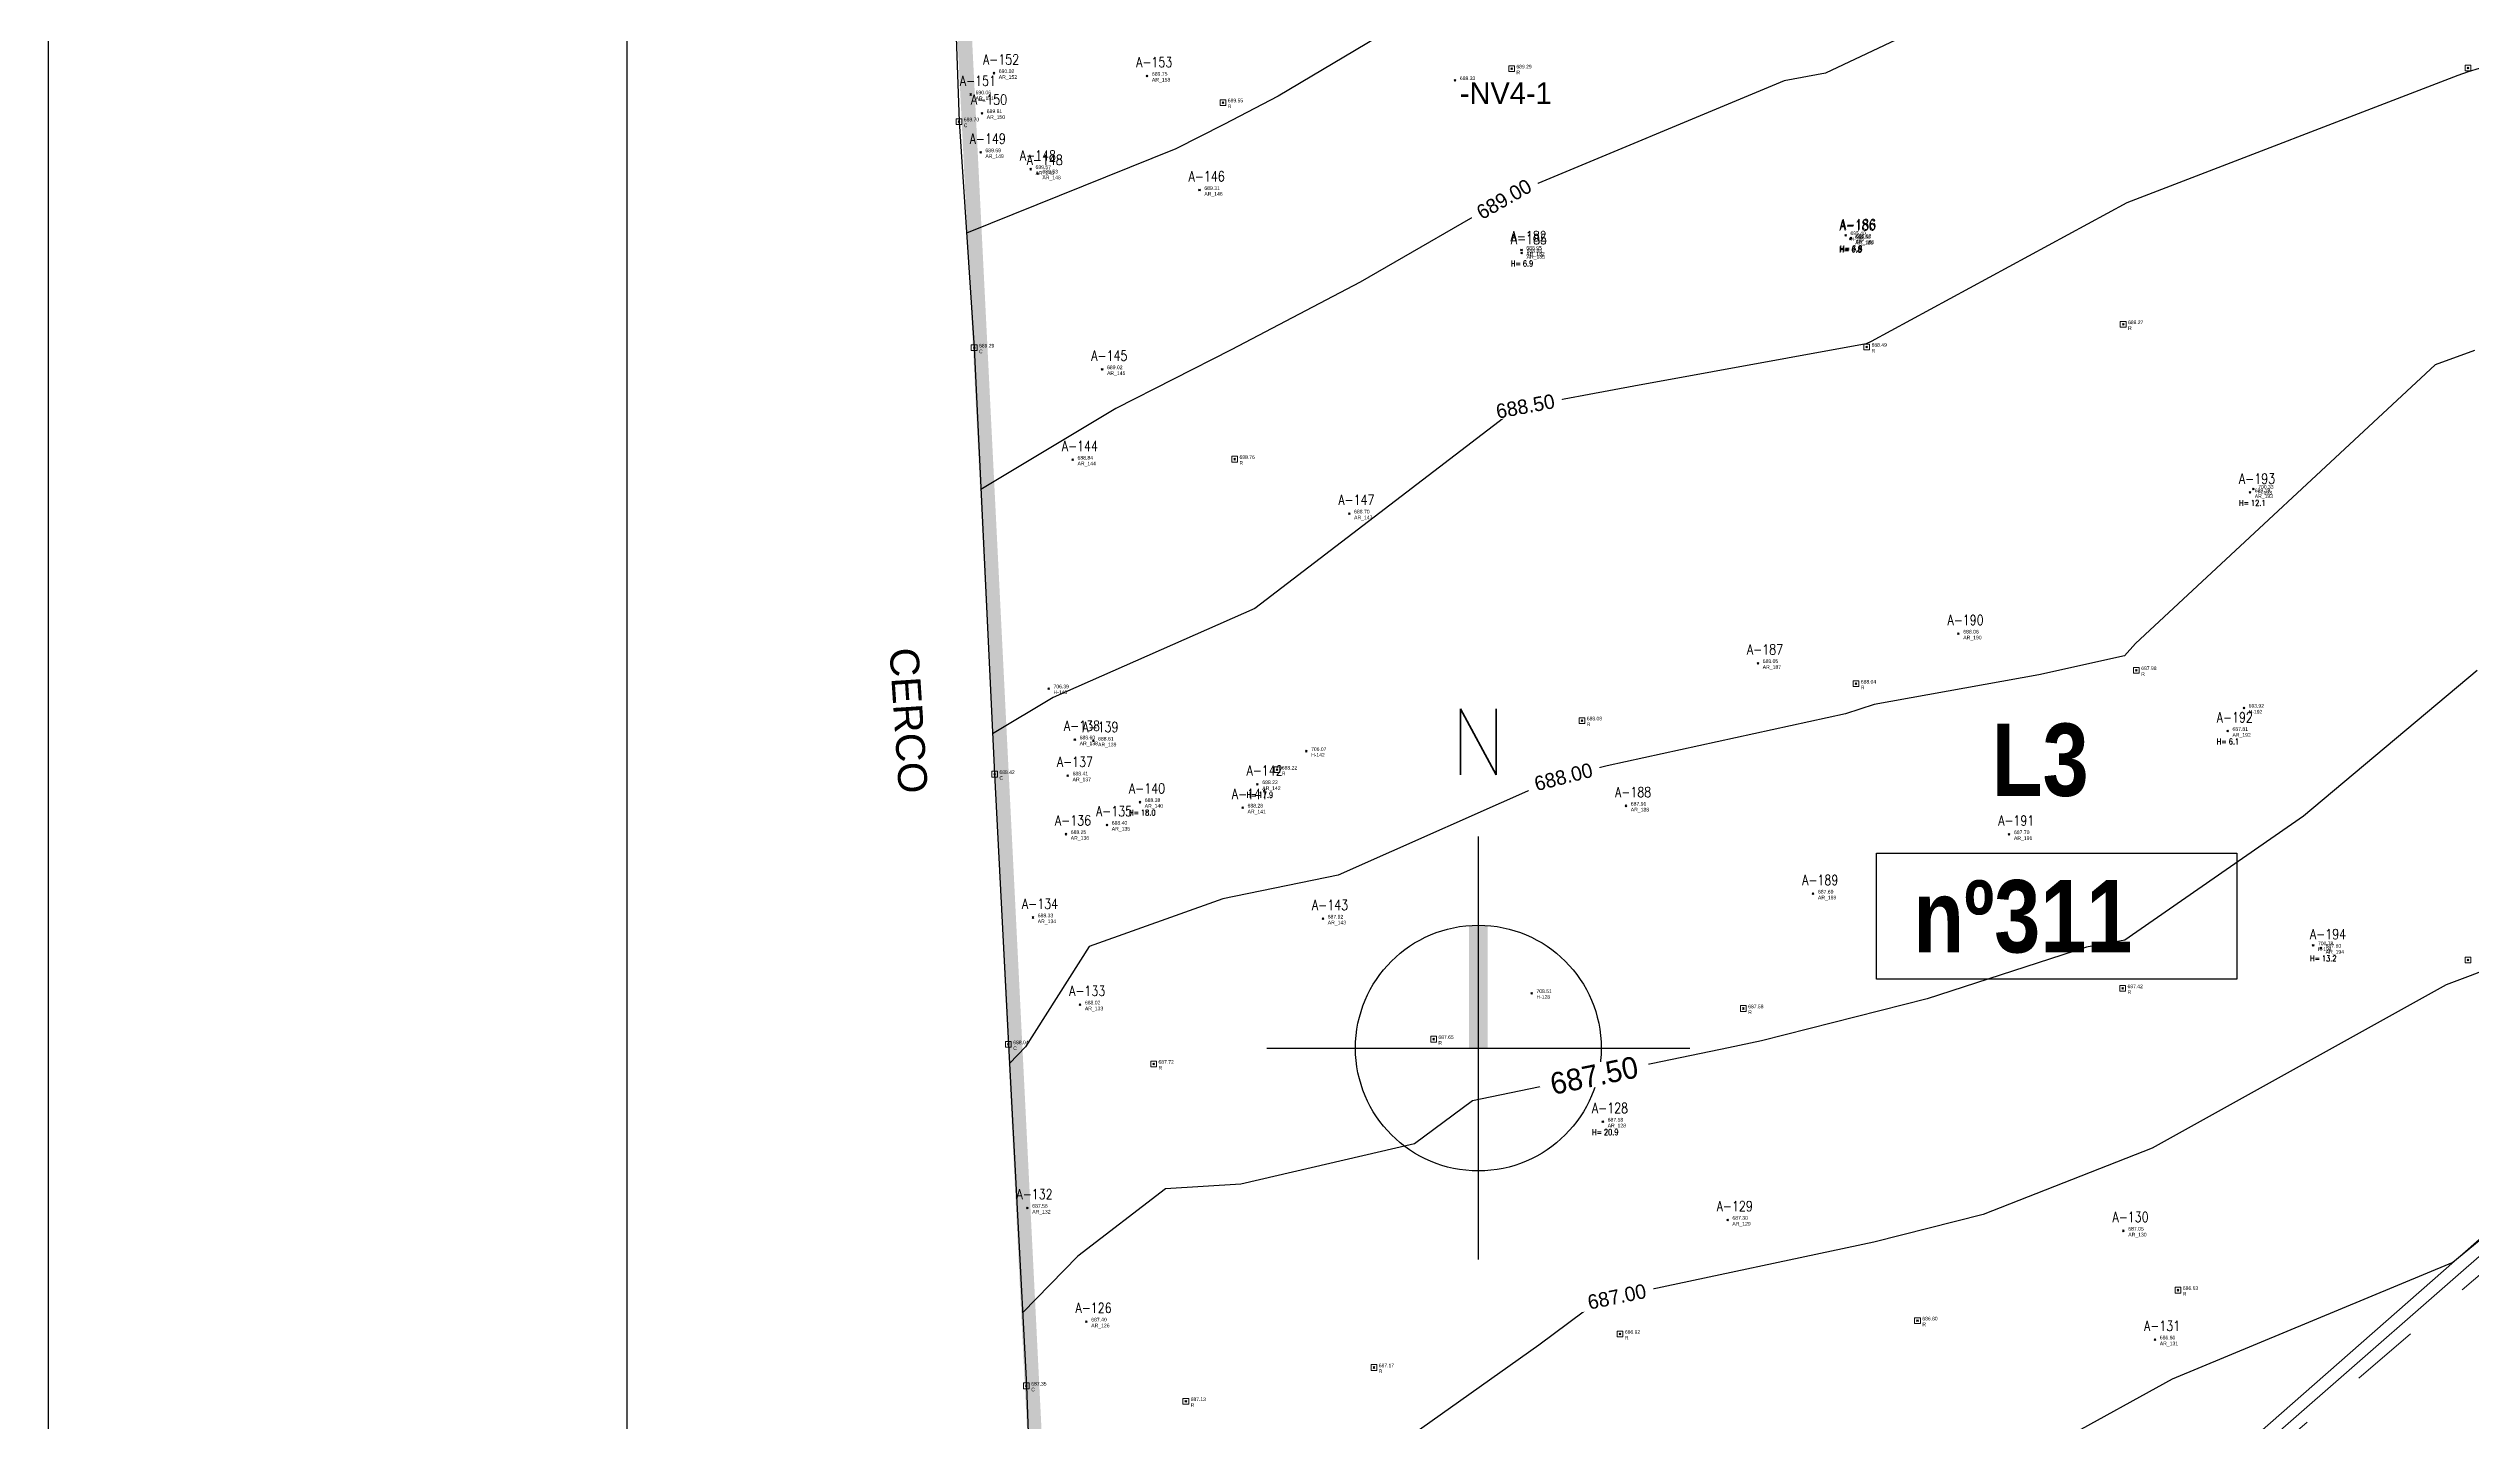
# Model space of a CAD drawing. Extents: x 350769 to 354978, y 6304672 to 6307963.
# Drawn here: x 352180 to 352263.7, y 6306027.1 to 6306074.6 of the extents above; entities that cross this region are included whole.
import ezdxf
from ezdxf.enums import TextEntityAlignment as Align

# ---------------------------------------------------------------- set-up
doc = ezdxf.new("R2010")
doc.units = 0
doc.header["$PDMODE"] = 35
doc.header["$PDSIZE"] = 0.03
for name, pattern in [('4.0 - LO RECABARREN - DESNIVEL NUEVO$0$HIDDEN', [0.375, 0.25, -0.125]), ('CENTER', [50.8, 31.75, -6.35, 6.35, -6.35]), ('CONTINUOS', [0]), ('DASHDOT', [1, 0.5, -0.25, 0, -0.25]), ('DASHED', [19.05, 12.7, -6.35]), ('PHANTOM', [23.5, 11.75, -2.35, 2.35, -2.35, 2.35, -2.35])]:
    doc.linetypes.add(name, pattern=pattern)
doc.layers.get('0').update_dxf_attribs({"linetype": 'CONTINUOUS'})
for name, color, linetype in [('-LAMINA 1_1250', 1, 'CONTINUOUS'), ('00-S2_ALL AREA APORTANTES', 150, 'CONTINUOUS'), ('02_Geo ext_Eje', 4, 'CONTINUOUS'), ('03_Pav ext_HCV', 34, 'CONTINUOUS'), ('03_Pav ext_Vereda HC', 42, 'CONTINUOUS'), ('03_S2_Pav ext_Borde vereda', 7, 'CONTINUOUS'), ('1-ARBOL H1', 7, 'CONTINUOUS'), ('1-ARBOL H2', 1, 'CONTINUOUS'), ('1-ARBOL H3', 241, 'CONTINUOUS'), ('1-ARBOL NOMBRE', 3, 'CONTINUOUS'), ('1-ARBOL PTO', 7, 'CONTINUOUS'), ('1-CANAL', 150, 'PHANTOM'), ('1-CERCO', 252, 'CERCO_LINE'), ('1-coordenadas', 8, 'CONTINUOUS'), ('1-TEXTOS', 7, 'CONTINUOUS'), ('3-CANAL FDO', 141, 'PHANTOM'), ('C-TINN', 5, 'CONTINUOUS'), ('C-TOPO-MAJR', 9, 'CONTINUOUS'), ('C-TOPO-MINR', 8, 'CONTINUOUS'), ('TOPO-TEXTO', 2, 'CONTINUOUS'), ('V-NODE-TEXT DIC 2012', 31, 'CONTINUOUS')]:
    doc.layers.add(name, color=color, linetype=linetype)
doc.layers.add('0_ASD_LINEA OFICIAL', color=253, linetype='DASHDOT', lineweight=20)
doc.layers.add('0_ASD_TOPOGRAFIA_ELEMENTOS', color=9, linetype='CONTINUOS', lineweight=5, true_color=0xbdbdbd)
doc.styles.add('A', font='arial.ttf', dxfattribs={"height": 2})
doc.styles.add('NEW TURNER_TITULOS', font='techb___.ttf')
doc.styles.add('ROMANS', font='romans.shx', dxfattribs={"width": 0.65})
doc.linetypes.add('CERCO_LINE', pattern='A,0.5,-0.2,[" X ",STANDARD,S=0.1,R=0,X=-0.1,Y=-0.05],-0.25', length=0.95)

# ---------------------------------------------------------------- blocks, each defined once
blk = doc.blocks.new('COORDENADAS')
at = {"layer": '-LAMINA 1_1250'}
blk.add_lwpolyline([(0, 0), (1436.25, 0), (1436.25, -923.479), (0, -923.479)], close=True, dxfattribs=at)
at = {"layer": '1-coordenadas'}
blk.add_line((20, -900.625), (20, -0.625), dxfattribs=at)
blk = doc.blocks.new('A$C27410629')
blk.add_lwpolyline([(39.201, 1285.035), (51.658, 1285.035), (51.658, 1280.675), (39.201, 1280.675)], close=True)
at = {"layer": '0_ASD_LINEA OFICIAL', "ltscale": 8, "const_width": 0.5}
blk.add_lwpolyline([(110.932, 1279.578), (99.953, 1346.361), (6.684, 1333.564), (11.317, 1240.807), (13.576, 1195.446), (13.77, 1191.844), (39.524, 1192.667)], dxfattribs=at)
at = {"layer": '0_ASD_LINEA OFICIAL', "ltscale": 8}
blk.add_lwpolyline([(76.795, 1069.872, 0.5, 0.5, 0.00826), (73.751, 1083.846, 0.5, 0.5, 0.028444), (70.023, 1095.124, 0.5, 0.5, -0.012564), (61.852, 1118.104, 0.5, 0.5, -0.000048), (57.166, 1131.529, 0.5, 0.5, -0.013664), (47.353, 1157.145, 0.5, 0.5, -0.058265), (39.524, 1192.667, 0.5, 0.5, 0), (39.524, 1192.667, 0.5, 0.5, -0.003962), (39.31, 1195.102, 0.5, 0.5, -0.274101), (74.42, 1266.696, 0.5, 0.5, 0), (74.42, 1266.696, 0.5, 0.5, -0.117635), (110.932, 1279.578, 0.5, 0.5, -0.105448), (145.793, 1276.067, 0.5, 0.5, -0.042273), (159.013, 1270.584, 0.5, 0.5, 0), (184.1, 1256.74, 0.5, 0.5, 0.018937), (195.809, 1250.819, 0.5, 0.5, -0.011475), (213.872, 1241.445, 0.5, 0.5, 0.049621)], format="xyseb", dxfattribs=at)
at = {"char_height": 2.5, "attachment_point": 1, "style": 'NEW TURNER_TITULOS'}
for s, insert in [('L3', (43.195, 1289.512)), ('nº311', (40.48, 1284.104))]:
    blk.add_mtext_dynamic_manual_height_columns(s, width=20.98523, gutter_width=12.5, heights=[-2.533], dxfattribs=dict(at, insert=insert))
blk = doc.blocks.new('TOPOGRAFIA')
at = {"layer": '1-ARBOL H1', "color": 9, "lineweight": 0, "true_color": 0xbdbdbd}
for p in [(390242.284, 6303068.002), (390230.911, 6303067.485), (390242.262, 6303067.967), (390256.071, 6303059.211), (390255.302, 6303050.965), (390221.777, 6303049.125), (390217.714, 6303048.509), (390258.523, 6303043.471), (390233.712, 6303037.466)]:
    blk.add_point(p, dxfattribs=at)
at = {"layer": '1-ARBOL PTO', "color": 9, "lineweight": 0, "true_color": 0xbdbdbd}
for p in [(390212.671, 6303073.698), (390217.964, 6303073.604), (390211.87, 6303072.961), (390212.255, 6303072.311), (390212.209, 6303070.96), (390213.941, 6303070.381), (390214.18, 6303070.226), (390219.775, 6303069.658), (390242.284, 6303068.002), (390230.901, 6303067.589), (390230.911, 6303067.485), (390242.262, 6303067.967), (390216.412, 6303063.463), (390215.393, 6303060.34), (390256.071, 6303059.211), (390224.949, 6303058.478), (390245.999, 6303054.329), (390239.069, 6303053.308), (390215.466, 6303050.671), (390216.103, 6303050.63), (390255.302, 6303050.965), (390215.223, 6303049.426), (390221.777, 6303049.125), (390217.714, 6303048.509), (390221.268, 6303048.317), (390234.511, 6303048.382), (390215.157, 6303047.403), (390216.575, 6303047.72), (390247.751, 6303047.397), (390240.978, 6303045.345), (390214.017, 6303044.523), (390224.038, 6303044.481), (390258.523, 6303043.471), (390215.647, 6303041.512), (390233.712, 6303037.466), (390213.827, 6303034.488), (390238.022, 6303034.073), (390251.701, 6303033.697), (390215.866, 6303030.557), (390252.791, 6303029.936)]:
    blk.add_point(p, dxfattribs=at)
at = {"layer": '1-CANAL', "color": 9, "lineweight": 0, "true_color": 0xbdbdbd, "flags": 128}
for points in [[(390229.568, 6303007.176), (390236.425, 6303014.328), (390242.498, 6303018.614), (390253.383, 6303023.093), (390265.345, 6303033.309), (390275.159, 6303041.527), (390285.304, 6303049.719), (390298.908, 6303060.614), (390306.898, 6303069.489), (390320.364, 6303081.094), (390336.083, 6303093.086)], [(390264.754, 6303034.07), (390253.061, 6303023.791)]]:
    blk.add_lwpolyline(points, dxfattribs=at)
at = {"layer": '1-CERCO', "color": 9, "lineweight": 0, "true_color": 0xbdbdbd, "flags": 128}
blk.add_lwpolyline([(390327.287, 6303111.502), (390315.346, 6303109.667), (390303.406, 6303108.101), (390293.745, 6303107.091), (390275.997, 6303104.554), (390263.867, 6303102.883), (390253.767, 6303101.592), (390243.099, 6303100.007), (390229.695, 6303098.125), (390218.072, 6303096.588), (390210.647, 6303095.276), (390210.698, 6303090.299), (390211.101, 6303082.395), (390211.465, 6303072.025), (390211.99, 6303064.212), (390212.694, 6303049.474), (390213.171, 6303040.137), (390213.794, 6303028.341), (390214.128, 6303018.97), (390214.968, 6303007.586), (390216.456, 6302978.484), (390217.019, 6302967.12)], dxfattribs=at)
at = {"layer": '1-coordenadas', "color": 9, "linetype": '4.0 - LO RECABARREN - DESNIVEL NUEVO$0$HIDDEN', "lineweight": 0, "ltscale": 50, "true_color": 0xbdbdbd}
blk.add_line((390200, 6302300), (390200, 6303200), dxfattribs=at)
at = {"layer": '3-CANAL FDO', "color": 9, "lineweight": 0, "true_color": 0xbdbdbd, "flags": 128}
blk.add_lwpolyline([(390220.714, 6302998.221), (390229.547, 6303007.644), (390236.165, 6303014.562), (390242.274, 6303019.022), (390253.361, 6303023.521), (390264.915, 6303033.62), (390274.945, 6303042.105), (390285.114, 6303050.336), (390298.859, 6303061.197), (390306.659, 6303069.974), (390320.114, 6303081.516), (390336.059, 6303093.52)], dxfattribs=at)
at = {"layer": 'C-TINN', "color": 9, "linetype": 'Continuous', "lineweight": 0, "true_color": 0xbdbdbd}
for points, elevation in [([(390230.458, 6303073.755), (390230.458, 6303073.955), (390230.658, 6303073.955), (390230.658, 6303073.755), (390230.458, 6303073.755)], 689.293), ([(390263.51, 6303073.781), (390263.51, 6303073.981), (390263.71, 6303073.981), (390263.71, 6303073.781), (390263.51, 6303073.781)], 688.507), ([(390220.486, 6303072.583), (390220.486, 6303072.783), (390220.686, 6303072.783), (390220.686, 6303072.583), (390220.486, 6303072.583)], 689.549), ([(390211.365, 6303071.925), (390211.365, 6303072.125), (390211.565, 6303072.125), (390211.565, 6303071.925), (390211.365, 6303071.925)], 689.705), ([(390251.594, 6303064.919), (390251.594, 6303065.119), (390251.794, 6303065.119), (390251.794, 6303064.919), (390251.594, 6303064.919)], 688.274), ([(390211.89, 6303064.112), (390211.89, 6303064.312), (390212.09, 6303064.312), (390212.09, 6303064.112), (390211.89, 6303064.112)], 689.29), ([(390242.732, 6303064.136), (390242.732, 6303064.336), (390242.932, 6303064.336), (390242.932, 6303064.136), (390242.732, 6303064.136)], 688.494), ([(390230.659, 6303062.112), (390230.659, 6303062.312), (390230.859, 6303062.312), (390230.859, 6303062.112), (390230.659, 6303062.112)], 688.503), ([(390220.89, 6303060.26), (390220.89, 6303060.46), (390221.09, 6303060.46), (390221.09, 6303060.26), (390220.89, 6303060.26)], 688.757), ([(390252.049, 6303052.965), (390252.049, 6303053.165), (390252.249, 6303053.165), (390252.249, 6303052.965), (390252.049, 6303052.965)], 687.977), ([(390242.361, 6303052.5), (390242.361, 6303052.7), (390242.561, 6303052.7), (390242.561, 6303052.5), (390242.361, 6303052.5)], 688.043), ([(390232.89, 6303051.227), (390232.89, 6303051.427), (390233.09, 6303051.427), (390233.09, 6303051.227), (390232.89, 6303051.227)], 688.078), ([(390212.594, 6303049.374), (390212.594, 6303049.574), (390212.794, 6303049.574), (390212.794, 6303049.374), (390212.594, 6303049.374)], 688.417), ([(390222.352, 6303049.529), (390222.352, 6303049.729), (390222.552, 6303049.729), (390222.552, 6303049.529), (390222.352, 6303049.529)], 688.222), ([(390263.51, 6303042.953), (390263.51, 6303043.153), (390263.71, 6303043.153), (390263.71, 6303042.953), (390263.51, 6303042.953)], 687.03), ([(390251.576, 6303041.973), (390251.576, 6303042.173), (390251.776, 6303042.173), (390251.776, 6303041.973), (390251.576, 6303041.973)], 687.415), ([(390238.468, 6303041.279), (390238.468, 6303041.479), (390238.668, 6303041.479), (390238.668, 6303041.279), (390238.468, 6303041.279)], 687.58), ([(390227.763, 6303040.218), (390227.763, 6303040.418), (390227.963, 6303040.418), (390227.963, 6303040.218), (390227.763, 6303040.218)], 687.654), ([(390213.071, 6303040.037), (390213.071, 6303040.237), (390213.271, 6303040.237), (390213.271, 6303040.037), (390213.071, 6303040.037)], 688.038), ([(390218.09, 6303039.361), (390218.09, 6303039.561), (390218.29, 6303039.561), (390218.29, 6303039.361), (390218.09, 6303039.361)], 687.716), ([(390253.489, 6303031.546), (390253.489, 6303031.746), (390253.689, 6303031.746), (390253.689, 6303031.546), (390253.489, 6303031.546)], 686.631), ([(390244.485, 6303030.493), (390244.485, 6303030.693), (390244.685, 6303030.693), (390244.685, 6303030.493), (390244.485, 6303030.493)], 686.805), ([(390234.206, 6303030.031), (390234.206, 6303030.231), (390234.406, 6303030.231), (390234.406, 6303030.031), (390234.206, 6303030.031)], 686.916), ([(390225.702, 6303028.873), (390225.702, 6303029.073), (390225.902, 6303029.073), (390225.902, 6303028.873), (390225.702, 6303028.873)], 687.171), ([(390213.694, 6303028.241), (390213.694, 6303028.441), (390213.894, 6303028.441), (390213.894, 6303028.241), (390213.694, 6303028.241)], 687.354), ([(390219.201, 6303027.708), (390219.201, 6303027.908), (390219.401, 6303027.908), (390219.401, 6303027.708), (390219.201, 6303027.708)], 687.133)]:
    blk.add_lwpolyline(points, dxfattribs=dict(at, elevation=elevation))
for p in [(390230.558, 6303073.855, 689.293), (390263.61, 6303073.881, 688.507), (390220.586, 6303072.683, 689.549), (390211.465, 6303072.025, 689.705), (390251.694, 6303065.019, 688.274), (390211.99, 6303064.212, 689.29), (390242.832, 6303064.236, 688.494), (390230.759, 6303062.212, 688.503), (390220.99, 6303060.36, 688.757), (390252.149, 6303053.065, 687.977), (390242.461, 6303052.6, 688.043), (390232.99, 6303051.327, 688.078), (390222.452, 6303049.629, 688.222), (390212.694, 6303049.474, 688.417), (390263.61, 6303043.053, 687.03), (390251.676, 6303042.073, 687.415), (390238.568, 6303041.379, 687.58), (390213.171, 6303040.137, 688.038), (390227.863, 6303040.318, 687.654), (390218.19, 6303039.461, 687.716), (390253.589, 6303031.646, 686.631), (390244.585, 6303030.593, 686.805), (390234.306, 6303030.131, 686.916), (390225.802, 6303028.973, 687.171), (390213.794, 6303028.341, 687.354), (390219.301, 6303027.808, 687.133)]:
    blk.add_point(p, dxfattribs=at)
at = {"layer": 'C-TOPO-MAJR', "color": 9, "linetype": 'Continuous', "lineweight": -3, "true_color": 0xbdbdbd, "elevation": 687.5}
blk.add_lwpolyline([(390263.929, 6303053.058), (390257.922, 6303048.022), (390251.748, 6303043.735), (390250.429, 6303043.498), (390244.923, 6303041.715), (390239.189, 6303040.266), (390238.055, 6303040.024), (390229.207, 6303038.192), (390227.206, 6303036.701), (390221.207, 6303035.304), (390218.602, 6303035.144), (390215.567, 6303032.826), (390213.661, 6303030.859)], dxfattribs=at)
at = {"layer": 'C-TOPO-MINR', "color": 9, "linetype": 'Continuous', "lineweight": -3, "true_color": 0xbdbdbd}
for points, elevation in [([(390267.088, 6303092.073), (390261.977, 6303090.166), (390254.497, 6303089.374), (390251.687, 6303088.952), (390250.724, 6303088.502), (390247.96, 6303087.217), (390243.516, 6303084.32), (390241.346, 6303083.329), (390234.357, 6303080.067), (390230.191, 6303077.851), (390227.831, 6303076.067), (390222.495, 6303072.907), (390220.611, 6303071.921), (390218.96, 6303071.08), (390211.724, 6303068.166)], 689.5), ([(390266.278, 6303083.234), (390263.113, 6303082.267), (390258.47, 6303080.626), (390251.918, 6303078.872), (390250.239, 6303077.778), (390244.854, 6303075.32), (390241.408, 6303073.696), (390239.977, 6303073.436), (390230.633, 6303069.537), (390225.328, 6303066.478), (390220.866, 6303064.141), (390216.887, 6303062.116), (390212.224, 6303059.316)], 689), ([(390263.993, 6303073.862), (390263.613, 6303073.746), (390263.252, 6303073.615), (390251.816, 6303069.216), (390242.979, 6303064.426), (390242.815, 6303064.348), (390234.783, 6303062.887), (390230.835, 6303062.149), (390230.775, 6303062.135), (390230.67, 6303062.078), (390221.692, 6303055.205), (390214.719, 6303052.131), (390212.627, 6303050.875)], 688.5), ([(390263.835, 6303064.118), (390262.473, 6303063.622), (390252.114, 6303053.991), (390251.735, 6303053.562), (390248.773, 6303052.903), (390243.092, 6303051.879), (390242.099, 6303051.558), (390233.864, 6303049.769), (390232.047, 6303049.302), (390224.567, 6303045.99), (390220.582, 6303045.168), (390215.963, 6303043.518), (390213.763, 6303040.057), (390213.206, 6303039.482)], 688), ([(390264.913, 6303042.98), (390263.679, 6303042.51), (390262.857, 6303042.195), (390252.689, 6303036.554), (390246.852, 6303034.263), (390243.071, 6303033.307), (390234.845, 6303031.554), (390233.573, 6303031.29), (390231.505, 6303029.75), (390227.095, 6303026.625)], 687), ([(390264.782, 6303033.993), (390263.084, 6303032.602), (390253.383, 6303028.574), (390249.664, 6303026.517)], 686.5)]:
    blk.add_lwpolyline(points, dxfattribs=dict(at, elevation=elevation))
at = {"layer": 'V-NODE-TEXT DIC 2012', "color": 9, "lineweight": 0, "true_color": 0xbdbdbd}
for p in [(390230.558, 6303073.855), (390263.61, 6303073.881), (390212.671, 6303073.698), (390217.964, 6303073.604), (390228.603, 6303073.452), (390211.87, 6303072.961), (390212.255, 6303072.311), (390220.586, 6303072.683), (390211.465, 6303072.025), (390212.209, 6303070.96), (390213.941, 6303070.381), (390214.18, 6303070.226), (390219.775, 6303069.658), (390242.102, 6303068.096), (390242.284, 6303068.002), (390230.901, 6303067.589), (390230.911, 6303067.485), (390242.262, 6303067.967), (390251.694, 6303065.019), (390211.99, 6303064.212), (390242.832, 6303064.236), (390216.412, 6303063.463), (390230.759, 6303062.212), (390215.393, 6303060.34), (390220.99, 6303060.36), (390256.071, 6303059.211), (390256.194, 6303059.332), (390224.949, 6303058.478), (390245.999, 6303054.329), (390239.069, 6303053.308), (390252.149, 6303053.065), (390214.565, 6303052.435), (390242.461, 6303052.6), (390232.99, 6303051.327), (390255.863, 6303051.765), (390215.466, 6303050.671), (390216.103, 6303050.63), (390255.302, 6303050.965), (390222.452, 6303049.629), (390223.464, 6303050.271), (390212.694, 6303049.474), (390215.223, 6303049.426), (390221.777, 6303049.125), (390217.714, 6303048.509), (390221.268, 6303048.317), (390234.511, 6303048.382), (390215.157, 6303047.403), (390216.575, 6303047.72), (390247.751, 6303047.397), (390240.978, 6303045.345), (390214.017, 6303044.523), (390224.038, 6303044.481), (390258.257, 6303043.558), (390258.523, 6303043.471), (390263.61, 6303043.053), (390251.676, 6303042.073), (390215.647, 6303041.512), (390231.251, 6303041.905), (390238.568, 6303041.379), (390213.171, 6303040.137), (390227.863, 6303040.318), (390218.19, 6303039.461), (390233.712, 6303037.466), (390213.827, 6303034.488), (390238.022, 6303034.073), (390251.701, 6303033.697), (390253.589, 6303031.646), (390215.866, 6303030.557), (390244.585, 6303030.593), (390234.306, 6303030.131), (390252.791, 6303029.936), (390225.802, 6303028.973), (390213.794, 6303028.341), (390219.301, 6303027.808)]:
    blk.add_point(p, dxfattribs=at)
at = {"layer": '1-ARBOL H2', "color": 9, "lineweight": 0, "true_color": 0xbdbdbd, "style": 'ROMANS', "width": 0.8}
for p in [(390230.534, 6303067.023), (390241.885, 6303067.505), (390241.907, 6303067.54), (390255.694, 6303058.749), (390254.925, 6303050.503), (390221.4, 6303048.663), (390217.337, 6303048.047), (390258.146, 6303043.009), (390233.335, 6303037.004)]:
    blk.add_text('H=', height=0.2, dxfattribs=at).set_placement(p)
at = {"layer": '1-ARBOL H3', "color": 9, "lineweight": 0, "true_color": 0xbdbdbd, "style": 'ROMANS', "width": 0.8}
for s, p in [('6.9', (390230.947, 6303067.023)), ('6.8', (390242.298, 6303067.505)), ('6.8', (390242.32, 6303067.54)), ('12.1', (390256.107, 6303058.749)), ('6.1', (390255.338, 6303050.503)), ('17.9', (390221.813, 6303048.663)), ('18.0', (390217.75, 6303048.047)), ('13.2', (390258.559, 6303043.009)), ('20.9', (390233.748, 6303037.004))]:
    blk.add_text(s, height=0.2, dxfattribs=at).set_placement(p)
at = {"layer": '1-ARBOL NOMBRE', "color": 9, "lineweight": 0, "true_color": 0xbdbdbd, "style": 'ROMANS', "width": 0.8}
for s, p in [('A-152', (390212.294, 6303073.998)), ('A-153', (390217.587, 6303073.904)), ('A-151', (390211.493, 6303073.261)), ('A-150', (390211.878, 6303072.611)), ('A-149', (390211.832, 6303071.26)), ('A-148', (390213.564, 6303070.681)), ('A-148', (390213.803, 6303070.526)), ('A-146', (390219.398, 6303069.958)), ('A-182', (390230.524, 6303067.889)), ('A-185', (390230.534, 6303067.785)), ('A-186', (390241.885, 6303068.267)), ('A-186', (390241.907, 6303068.302)), ('A-145', (390216.035, 6303063.763)), ('A-144', (390215.016, 6303060.64)), ('A-193', (390255.694, 6303059.511)), ('A-147', (390224.572, 6303058.778)), ('A-190', (390245.622, 6303054.629)), ('A-187', (390238.692, 6303053.608)), ('A-138', (390215.089, 6303050.971)), ('A-139', (390215.726, 6303050.93)), ('A-192', (390254.925, 6303051.265)), ('A-137', (390214.846, 6303049.726)), ('A-142', (390221.4, 6303049.425)), ('A-140', (390217.337, 6303048.809)), ('A-141', (390220.891, 6303048.617)), ('A-188', (390234.134, 6303048.682)), ('A-136', (390214.78, 6303047.703)), ('A-135', (390216.198, 6303048.02)), ('A-191', (390247.374, 6303047.697)), ('A-189', (390240.601, 6303045.645)), ('A-134', (390213.64, 6303044.823)), ('A-143', (390223.661, 6303044.781)), ('A-194', (390258.146, 6303043.771)), ('A-133', (390215.27, 6303041.812)), ('A-128', (390233.335, 6303037.766)), ('A-132', (390213.45, 6303034.788)), ('A-129', (390237.645, 6303034.373)), ('A-130', (390251.324, 6303033.997)), ('A-126', (390215.489, 6303030.857)), ('A-131', (390252.414, 6303030.236))]:
    blk.add_text(s, height=0.35, dxfattribs=at).set_placement(p)
at = {"layer": '1-TEXTOS', "color": 9, "lineweight": 0, "true_color": 0xbdbdbd, "style": 'A'}
blk.add_text('CERCO', height=1, rotation=273.79643, dxfattribs=at).set_placement((390209.059, 6303053.813))
at = {"layer": 'V-NODE-TEXT DIC 2012', "color": 9, "lineweight": 0, "true_color": 0xbdbdbd}
for s, height, p in [('690.02', 0.127, (390212.838, 6303073.705)), ('689.29', 0.125, (390230.725, 6303073.863)), ('690.06', 0.127, (390212.037, 6303072.968)), ('AR_152', 0.127, (390212.838, 6303073.503)), ('AR_153', 0.127, (390218.131, 6303073.409)), ('689.75', 0.127, (390218.131, 6303073.611)), ('689.33', 0.127, (390228.77, 6303073.459)), ('-NV4-1', 0.75, (390228.77, 6303072.634)), ('R', 0.125, (390230.725, 6303073.663)), ('689.70', 0.125, (390211.632, 6303072.033)), ('AR_151', 0.127, (390212.037, 6303072.766)), ('AR_150', 0.127, (390212.422, 6303072.116)), ('689.81', 0.127, (390212.422, 6303072.318)), ('689.55', 0.125, (390220.753, 6303072.691)), ('R', 0.125, (390220.753, 6303072.491)), ('C', 0.125, (390211.632, 6303071.833)), ('AR_149', 0.127, (390212.376, 6303070.765)), ('689.69', 0.127, (390212.376, 6303070.967)), ('689.57', 0.127, (390214.108, 6303070.388)), ('AR_148', 0.127, (390214.108, 6303070.186)), ('AR_148', 0.127, (390214.347, 6303070.031)), ('689.53', 0.127, (390214.347, 6303070.233)), ('689.31', 0.127, (390219.942, 6303069.665)), ('AR_146', 0.127, (390219.942, 6303069.463)), ('695.40', 0.125, (390242.269, 6303068.104)), ('H-186', 0.125, (390242.269, 6303067.904)), ('688.60', 0.127, (390242.429, 6303067.974)), ('688.62', 0.127, (390242.451, 6303068.009)), ('AR_182', 0.127, (390231.068, 6303067.394)), ('688.95', 0.127, (390231.068, 6303067.596)), ('AR_185', 0.127, (390231.078, 6303067.29)), ('688.88', 0.127, (390231.078, 6303067.492)), ('AR_186', 0.127, (390242.429, 6303067.772)), ('AR_186', 0.127, (390242.451, 6303067.807)), ('688.27', 0.125, (390251.861, 6303065.027)), ('R', 0.125, (390251.861, 6303064.827)), ('689.29', 0.125, (390212.157, 6303064.22)), ('C', 0.125, (390212.157, 6303064.02)), ('688.49', 0.125, (390242.999, 6303064.244)), ('R', 0.125, (390242.999, 6303064.044)), ('AR_145', 0.127, (390216.579, 6303063.268)), ('689.02', 0.127, (390216.579, 6303063.47)), ('688.50', 0.125, (390230.926, 6303062.22)), ('R', 0.125, (390230.926, 6303062.02)), ('688.84', 0.127, (390215.56, 6303060.347)), ('688.76', 0.125, (390221.157, 6303060.368)), ('AR_144', 0.127, (390215.56, 6303060.145)), ('R', 0.125, (390221.157, 6303060.168)), ('AR_193', 0.127, (390256.238, 6303059.016)), ('688.18', 0.127, (390256.238, 6303059.218)), ('700.33', 0.125, (390256.361, 6303059.34)), ('H-193', 0.125, (390256.361, 6303059.14)), ('AR_147', 0.127, (390225.116, 6303058.283)), ('688.70', 0.127, (390225.116, 6303058.485)), ('AR_190', 0.127, (390246.166, 6303054.134)), ('688.06', 0.127, (390246.166, 6303054.336)), ('AR_187', 0.127, (390239.236, 6303053.113)), ('688.05', 0.127, (390239.236, 6303053.315)), ('687.98', 0.125, (390252.316, 6303053.073)), ('R', 0.125, (390252.316, 6303052.873)), ('706.39', 0.125, (390214.732, 6303052.443)), ('H-140', 0.125, (390214.732, 6303052.243)), ('688.04', 0.125, (390242.628, 6303052.608)), ('R', 0.125, (390242.628, 6303052.408)), ('688.08', 0.125, (390233.157, 6303051.335)), ('R', 0.125, (390233.157, 6303051.135)), ('693.92', 0.125, (390256.03, 6303051.773)), ('H-192', 0.125, (390256.03, 6303051.573)), ('AR_138', 0.127, (390215.633, 6303050.476)), ('688.60', 0.127, (390215.633, 6303050.678)), ('AR_139', 0.127, (390216.27, 6303050.435)), ('688.61', 0.127, (390216.27, 6303050.637)), ('706.07', 0.125, (390223.631, 6303050.279)), ('AR_192', 0.127, (390255.469, 6303050.77)), ('687.81', 0.127, (390255.469, 6303050.972)), ('688.42', 0.125, (390212.861, 6303049.482)), ('688.41', 0.127, (390215.39, 6303049.433)), ('688.22', 0.125, (390222.619, 6303049.637)), ('R', 0.125, (390222.619, 6303049.437)), ('H-142', 0.125, (390223.631, 6303050.079)), ('C', 0.125, (390212.861, 6303049.282)), ('AR_137', 0.127, (390215.39, 6303049.231)), ('AR_142', 0.127, (390221.944, 6303048.93)), ('688.22', 0.127, (390221.944, 6303049.132)), ('AR_140', 0.127, (390217.881, 6303048.314)), ('688.38', 0.127, (390217.881, 6303048.516)), ('AR_141', 0.127, (390221.435, 6303048.122)), ('688.28', 0.127, (390221.435, 6303048.324)), ('AR_188', 0.127, (390234.678, 6303048.187)), ('687.91', 0.127, (390234.678, 6303048.389)), ('AR_136', 0.127, (390215.324, 6303047.208)), ('688.25', 0.127, (390215.324, 6303047.41)), ('AR_135', 0.127, (390216.742, 6303047.525)), ('688.40', 0.127, (390216.742, 6303047.727)), ('AR_191', 0.127, (390247.918, 6303047.202)), ('687.70', 0.127, (390247.918, 6303047.404)), ('687.69', 0.127, (390241.145, 6303045.352)), ('688.33', 0.127, (390214.184, 6303044.53)), ('687.92', 0.127, (390224.205, 6303044.488)), ('AR_189', 0.127, (390241.145, 6303045.15)), ('AR_134', 0.127, (390214.184, 6303044.328)), ('AR_143', 0.127, (390224.205, 6303044.286)), ('700.78', 0.125, (390258.424, 6303043.566)), ('H-194', 0.125, (390258.424, 6303043.366)), ('AR_194', 0.127, (390258.69, 6303043.276)), ('687.60', 0.127, (390258.69, 6303043.478)), ('708.51', 0.125, (390231.418, 6303041.913)), ('687.42', 0.125, (390251.843, 6303042.081)), ('AR_133', 0.127, (390215.814, 6303041.317)), ('688.02', 0.127, (390215.814, 6303041.519)), ('H-128', 0.125, (390231.418, 6303041.713)), ('687.58', 0.125, (390238.735, 6303041.387)), ('R', 0.125, (390238.735, 6303041.187)), ('R', 0.125, (390251.843, 6303041.881)), ('687.65', 0.125, (390228.03, 6303040.326)), ('688.04', 0.125, (390213.338, 6303040.145)), ('C', 0.125, (390213.338, 6303039.945)), ('687.72', 0.125, (390218.357, 6303039.469)), ('R', 0.125, (390228.03, 6303040.126)), ('R', 0.125, (390218.357, 6303039.269)), ('AR_128', 0.127, (390233.879, 6303037.271)), ('687.58', 0.127, (390233.879, 6303037.473)), ('687.56', 0.127, (390213.994, 6303034.495)), ('AR_132', 0.127, (390213.994, 6303034.293)), ('AR_129', 0.127, (390238.189, 6303033.878)), ('687.30', 0.127, (390238.189, 6303034.08)), ('687.05', 0.127, (390251.868, 6303033.704)), ('AR_130', 0.127, (390251.868, 6303033.502)), ('686.63', 0.125, (390253.756, 6303031.654)), ('R', 0.125, (390253.756, 6303031.454)), ('AR_126', 0.127, (390216.033, 6303030.362)), ('687.40', 0.127, (390216.033, 6303030.564)), ('686.80', 0.125, (390244.752, 6303030.601)), ('R', 0.125, (390244.752, 6303030.401)), ('686.92', 0.125, (390234.473, 6303030.139)), ('R', 0.125, (390234.473, 6303029.939)), ('AR_131', 0.127, (390252.958, 6303029.741)), ('686.60', 0.127, (390252.958, 6303029.943)), ('687.17', 0.125, (390225.969, 6303028.981)), ('R', 0.125, (390225.969, 6303028.781)), ('687.35', 0.125, (390213.961, 6303028.349)), ('C', 0.125, (390213.961, 6303028.149)), ('687.13', 0.125, (390219.468, 6303027.816)), ('R', 0.125, (390219.468, 6303027.616))]:
    blk.add_text(s, height=height, dxfattribs=at).set_placement(p)
at = {"layer": 'C-TOPO-MAJR', "color": 9, "linetype": 'Continuous', "lineweight": 0, "true_color": 0xbdbdbd, "insert": (390233.412, 6303039.063, 687.5), "char_height": 0.75, "width": 3.75143, "attachment_point": 5, "rotation": 11.69646, "bg_fill": 3, "box_fill_scale": 1.042333, "bg_fill_color": 9, "bg_fill_true_color": 13158600, "bg_fill_transparency": 0}
blk.add_mtext('687.50', dxfattribs=at)
at = {"layer": 'C-TOPO-MINR', "color": 9, "linetype": 'Continuous', "lineweight": 0, "true_color": 0xbdbdbd, "char_height": 0.5, "width": 2.50095, "attachment_point": 5, "bg_fill": 3, "box_fill_scale": 1.0635, "bg_fill_color": 9, "bg_fill_true_color": 13158600, "bg_fill_transparency": 0}
for s, insert, rotation in [('689.00', (390230.298, 6303069.344, 689), 29.96732), ('688.50', (390231.034, 6303062.186, 688.5), 10.579), ('688.00', (390232.351, 6303049.38, 688), 14.4188), ('687.00', (390234.198, 6303031.42, 687), 11.69646)]:
    blk.add_mtext(s, dxfattribs=dict(at, insert=insert, rotation=rotation))

msp = doc.modelspace()

# ---------------------------------------------------------------- hatches: boundary and pattern name
at = {"layer": '00-S2_ALL AREA APORTANTES', "linetype": 'DASHED', "lineweight": 40, "ltscale": 0.25}
h = msp.add_hatch(dxfattribs=at)
h.set_pattern_fill('ANSI31', color=150, scale=0.5, angle=82.24516605)
h.paths.add_polyline_path([(352293.701, 6306022.645, -0.005954), (352295.275, 6306023.347), (352290.317, 6306034.821, 0.144518), (352256.264, 6306006.523), (352266.649, 6305999.563, -0.137888)])
at = {"layer": '03_Pav ext_HCV'}
h = msp.add_hatch(dxfattribs=at)
h.set_pattern_fill('SWAMP', color=256, scale=0.025, style=0)
h.set_pattern_definition([(359.999999999, (0, 0), (0.317500000006, 0.5499261309), [0.079375, -0.555625]), (90, (0.0397, -4e-13), (-0.317499999994, 0.549926130908), [0.0396875, -1.06016476181]), (90, (0.0496, -5e-13), (-0.317499999994, 0.549926130908), [0.03175, -1.06810226181]), (90, (0.02977, -3e-13), (-0.317499999994, 0.549926130908), [0.03175, -1.06810226181]), (59.999999999, (0.05953, -6e-13), (-0.317499999563, 0.549926131157), [0.0254, -0.6096]), (119.999999999, (0.01984, -2e-13), (-0.63499999957, 2.56e-10), [0.0254, -0.6096])])
edge = h.paths.add_edge_path()
edge.add_arc((352322.62, 6305957.952), 80.089, 61.47306, 125.47407)
edge.add_arc((352321.221, 6305962.995), 75.193, 126.8356, 131.12073)
edge.add_arc((352321.221, 6305962.995), 75.193, 131.12073, 162.72334)
edge.add_arc((352299.01, 6305969.946), 51.919, 162.76951, 181.54721)
edge.add_line((352247.11, 6305968.544), (352254.115, 6305968.473))
edge.add_arc((352299.01, 6305969.946), 44.919, 162.46403, 181.87946, ccw=False)
edge.add_arc((352321.221, 6305962.995), 68.193, 131.12073, 162.51736, ccw=False)
edge.add_arc((352279.662, 6306010.599), 5, 112.33173, 131.12073, ccw=False)
edge.add_line((352277.763, 6306015.224), (352283.61, 6306017.626))
edge.add_arc((352283.838, 6306017.071), 0.6, -36.06801, 112.33173, ccw=False)
edge.add_line((352284.323, 6306016.718), (352280.518, 6306011.509))
edge.add_arc((352276.481, 6306014.458), 5, 311.00199, 323.85447, ccw=False)
edge.add_arc((352321.221, 6305962.995), 63.193, 131.00199, 162.39758)
edge.add_line((352260.987, 6305982.105), (352259.47, 6305977.322))
edge.add_arc((352329.329, 6305955.158), 73.291, 162.39758, 169.55819)
edge.add_line((352257.252, 6305968.441), (352264.368, 6305968.369))
edge.add_arc((352329.329, 6305955.158), 66.291, 162.39758, 168.50508, ccw=False)
edge.add_line((352266.142, 6305975.205), (352267.659, 6305979.988))
edge.add_arc((352321.221, 6305962.995), 56.193, 131.69812, 162.39758, ccw=False)
edge.add_arc((352256.623, 6306039.256), 43.791, 308.42954, 322.15723)
edge.add_arc((352311.12, 6305997.457), 24.892, 133.56116, 143.13583, ccw=False)
edge.add_arc((352314.6, 6305991.279), 31.815, 104.64398, 130.43492, ccw=False)
edge.add_arc((352322.619, 6305957.949), 66.093, 63.24961, 104.0649, ccw=False)
edge.add_arc((352351.017, 6306014.289), 3, 23.06671, 63.24895, ccw=False)
edge.add_line((352353.778, 6306015.465), (352355.026, 6306012.534))
edge.add_arc((352357.786, 6306013.709), 3, 203.06671, 239.14951)
edge.add_line((352356.247, 6306011.134), (352356.615, 6306010.905))
edge.add_arc((352584.909, 6306378.558), 432.767, 238.16183, 245.32816)
edge.add_arc((352405.516, 6305988.023), 3, 245.32816, 280.55272)
edge.add_line((352406.065, 6305985.074), (352409.365, 6305985.688))
edge.add_arc((352409.914, 6305982.739), 3, 66.06889, 100.55272, ccw=False)
edge.add_arc((352454.232, 6306082.602), 106.255, 246.06889, 268.0212)
edge.add_arc((352451.02, 6305990.059), 13.657, 268.08122, 272.70082)
edge.add_arc((352446.028, 6306093.282), 117, 272.76084, 279.7375)
edge.add_arc((352596.042, 6305224.025), 765.106, 98.367671, 99.79971, ccw=False)
edge.add_arc((352463.493, 6306123.846), 144.425, 278.44369, 283.17292)
edge.add_arc((352463.493, 6306123.846), 144.425, 283.17292, 283.64626)
edge.add_line((352497.566, 6305983.498), (352495.91, 6305990.6))
edge.add_line((352495.91, 6305990.6), (352492.998, 6305990.597))
edge.add_arc((352492.997, 6305991.197), 0.6, 117.23173, 270.10541, ccw=False)
edge.add_line((352492.723, 6305991.731), (352495.342, 6305993.034))
edge.add_line((352495.342, 6305993.034), (352493.682, 6306000.152))
edge.add_arc((352516.414, 6305900.001), 102.699, 102.78803, 109.86317)
edge.add_arc((352446.028, 6306093.282), 103, 275.4078, 290.15579, ccw=False)
edge.add_line((352455.735, 6305990.741), (352459.243, 6305990.831))
edge.add_line((352459.243, 6305990.831), (352455.735, 6305990.741))
edge.add_arc((352446.028, 6306093.282), 103, 272.7767, 275.4078, ccw=False)
edge.add_arc((352454.232, 6306082.602), 92.255, 261.64112, 268.0035, ccw=False)
edge.add_line((352440.821, 6305991.327), (352444.25, 6305990.587))
edge.add_line((352444.25, 6305990.587), (352440.821, 6305991.327))
edge.add_arc((352454.232, 6306082.602), 92.255, 245.57725, 261.64112, ccw=False)
edge.add_line((352416.088, 6305998.602), (352416.602, 6305998.042))
edge.add_line((352416.602, 6305998.042), (352413.004, 6305999.994))
edge.add_arc((352584.909, 6306378.558), 415.767, 237.39381, 245.57725, ccw=False)
at = {"layer": '03_Pav ext_Vereda HC'}
h = msp.add_hatch(dxfattribs=at)
h.set_pattern_fill('DOTS', color=256, scale=0.2, style=0)
h.paths.add_polyline_path([(352245.122, 6305966.765, -0.29647), (352293.78, 6306034.074, -0.01723), (352299.171, 6306035.971), (352298.617, 6306037.898, 0.01746), (352293.034, 6306035.93, 0.331704), (352243.273, 6305956.815, 0.025875), (352245.297, 6305941.433), (352247.25, 6305941.873, -0.025742), (352245.267, 6305956.973, -0.01903), (352245.029, 6305962.765), (352247.184, 6305962.743), (352247.099, 6305963.421, -0.015971), (352246.789, 6305966.748)])
h.paths.add_polyline_path([(352253.203, 6305919.521, -0.027295), (352248.679, 6305935.021), (352246.729, 6305934.58, 0.027318), (352251.316, 6305918.857, 0.013664), (352261.129, 6305893.241), (352268.112, 6305873.236, 0.017415), (352273.982, 6305856.846, -0.040658), (352278.541, 6305841.982, -0.002815), (352279.585, 6305837.24), (352281.547, 6305837.633, 0.002828), (352280.493, 6305842.417, 0.040614), (352275.845, 6305857.576, -0.017452), (352270.009, 6305873.87), (352262.999, 6305893.954, -0.013692)])

# ---------------------------------------------------------------- linework, layer by layer
at = {"layer": '02_Geo ext_Eje', "linetype": 'CENTER', "ltscale": 0.1, "const_width": 0.3, "flags": 128}
msp.add_lwpolyline([(352312.187, 6305350.253), (352300.27, 6305525.493), (352298.81, 6305526.329), (352298.124, 6305536.419), (352297.466, 6305554.947), (352300.373, 6305560.093, -0.003728), (352298.887, 6305583.425), (352295.939, 6305635.972), (352293.844, 6305666.194, -0.018402), (352293.344, 6305681.639, 0.015172), (352293.186, 6305687.704), (352288.488, 6305771.091, 0.009387), (352287.084, 6305789.506, 0.024149), (352280.76, 6305831.584, 0.00826), (352277.716, 6305845.558, 0.028444), (352273.988, 6305856.836, -0.012564), (352265.817, 6305879.816, -0.000048), (352261.131, 6305893.241, -0.013664), (352251.318, 6305918.857, -0.058265), (352243.489, 6305954.379, -0.003962), (352243.275, 6305956.815, -0.274101), (352278.385, 6306028.408, -0.117635), (352314.897, 6306041.29, -0.105448), (352349.758, 6306037.779, -0.042273), (352362.978, 6306032.296), (352388.065, 6306018.453, 0.018937), (352399.773, 6306012.531, -0.011475), (352417.837, 6306003.157, 0.049621), (352428.033, 6305998.853, 0.088932), (352448.695, 6305995.817, 0.019373), (352457.079, 6305996.388, 0.023388), (352489.984, 6306002.291, 0.029815), (352533.792, 6306015.108, 0.005373), (352539.52, 6306017.216, -0.020389), (352573.144, 6306028.108, -0.010338), (352585.981, 6306031.484, -0.011736), (352605.848, 6306035.894), (352704.857, 6306049.873)], format="xyb", dxfattribs=at)
at = {"layer": '03_S2_Pav ext_Borde vereda', "linetype": 'DASHED', "ltscale": 0.05}
msp.add_lwpolyline([(352300.127, 6306036.264, 0.020246), (352293.78, 6306034.074, 0.29647), (352245.122, 6305966.765), (352247.188, 6305966.744)], format="xyb", dxfattribs=at)
at = {"layer": '1-CERCO', "ltscale": 6, "flags": 128}
msp.add_lwpolyline([(352327.287, 6306111.502), (352315.346, 6306109.667), (352303.406, 6306108.101), (352293.745, 6306107.091), (352275.997, 6306104.554), (352263.867, 6306102.883), (352253.767, 6306101.592), (352243.099, 6306100.007), (352229.695, 6306098.125), (352218.072, 6306096.588), (352210.647, 6306095.276), (352210.698, 6306090.299), (352211.101, 6306082.395), (352211.465, 6306072.025), (352211.99, 6306064.212), (352212.694, 6306049.474), (352213.171, 6306040.137), (352213.794, 6306028.341), (352214.128, 6306018.97), (352214.968, 6306007.586), (352216.456, 6305978.484), (352217.019, 6305967.12)], dxfattribs=at)
at = {"layer": 'TOPO-TEXTO', "color": 2}
msp.add_line((352229.41, 6306032.703), (352229.41, 6306047.324), dxfattribs=at)
at = {"layer": 'TOPO-TEXTO', "color": 2, "const_width": 0.653}
msp.add_lwpolyline([(352229.41, 6306040.013), (352229.41, 6306044.258)], dxfattribs=at)
at = {"layer": 'TOPO-TEXTO', "color": 2}
msp.add_lwpolyline([(352222.099, 6306040.013), (352236.721, 6306040.013)], dxfattribs=at)
msp.add_circle((352229.41, 6306040.013), 4.245, dxfattribs=at)

# ---------------------------------------------------------------- block references
at = {"color": 252, "linetype": 'DASHED'}
msp.add_blockref('COORDENADAS', (352180, 6306200.625), dxfattribs=at)
at = {"layer": '03_S2_Pav ext_Borde vereda', "linetype": 'Continuous'}
msp.add_blockref('A$C27410629', (352203.962, 6304761.714), dxfattribs=at)

# ---------------------------------------------------------------- texts
at = {"layer": '1-TEXTOS', "style": 'A'}
msp.add_text('CERCO', height=1, rotation=273.79643, dxfattribs=at).set_placement((352209.059, 6306053.813))
at = {"layer": 'TOPO-TEXTO', "color": 3, "style": 'ROMANS', "width": 0.9}
msp.add_text('N', height=2.286, dxfattribs=at).set_placement((352229.41, 6306050.596), align=Align.MIDDLE)

# ---------------------------------------------------------------- next in the draw order: block references
at = {"layer": '0_ASD_TOPOGRAFIA_ELEMENTOS', "color": 30, "true_color": 0xf26507}
msp.add_blockref('TOPOGRAFIA', (-38000, 3000), dxfattribs=at)

doc.saveas('drawing.dxf')
